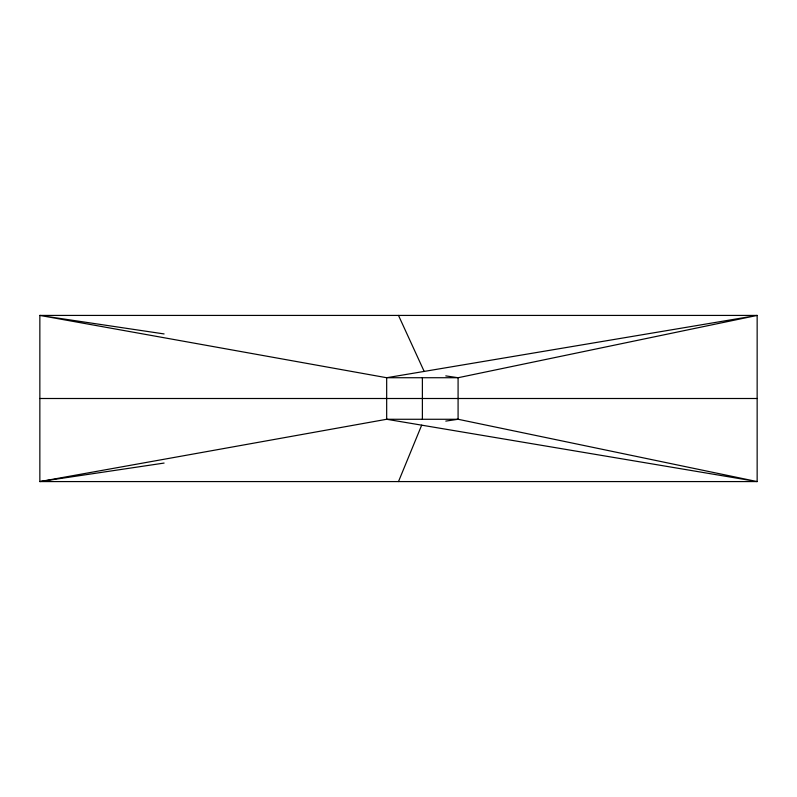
<?xml version="1.0" encoding="UTF-8"?>
<svg xmlns="http://www.w3.org/2000/svg" width="797" height="797" viewBox="0 0 797 797"><rect width="100%" height="100%" fill="white"/><g stroke="black" fill="none" stroke-linecap="round" stroke-linejoin="round"><path stroke-width="1.2" d="M398.5 481.577L421.683 425.16M164.092 463.067L39.85 481.577L39.85 315.423L757.15 315.423L757.15 481.577L39.85 481.577L386.675 419.272L458.086 419.272L757.15 481.577L386.675 419.272L386.675 377.728L39.85 315.423L164.092 333.933M445.782 421.105L458.086 419.272L458.086 377.728L757.15 315.423L386.675 377.728L458.086 377.728L445.782 375.895M39.85 398.5L757.15 398.5M398.5 315.423L424.173 371.422M422.38 377.728L422.38 419.272"/></g></svg>
